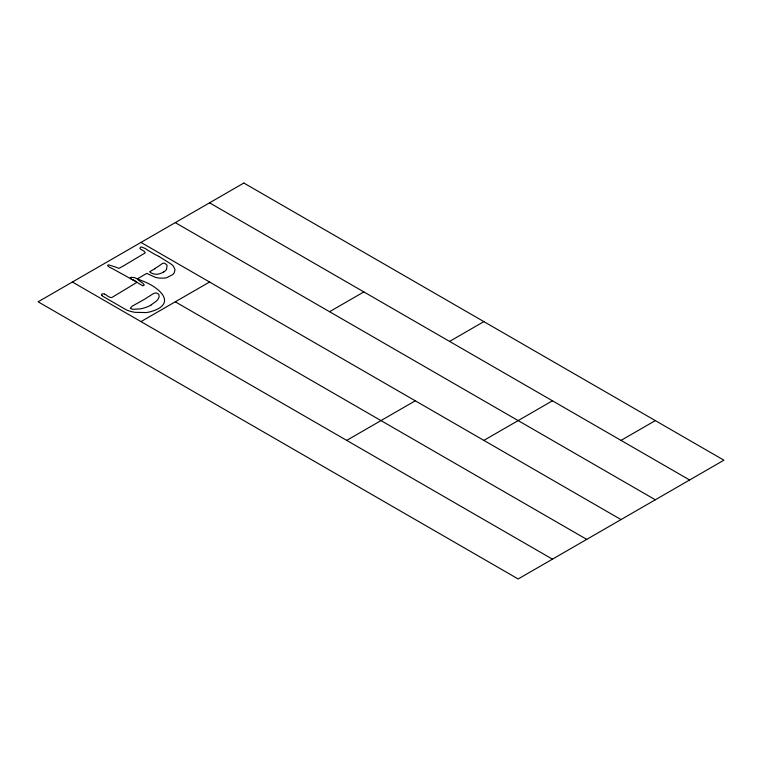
<?xml version="1.0" encoding="UTF-8"?>
<svg xmlns="http://www.w3.org/2000/svg" width="762" height="762" viewBox="0 0 762 762"><rect width="100%" height="100%" fill="white"/><g stroke="black" fill="none" stroke-linecap="round" stroke-linejoin="round"><path stroke-width="1.14" d="M163.782 271.92L164.744 271.262A11.897 6.868 0 0 0 166.554 269.272L167.078 265.405A6.334 3.658 0 0 0 166.297 264.424L165.354 263.766A3.8 2.191 0 0 0 163.916 263.204A3.019 1.743 0 0 0 162.592 263.319L161.315 264.29A20.831 12.03 0 0 1 159.82 265.309A23.67 13.668 0 0 1 157.353 266.995L156.877 267.272A17.726 10.23 0 0 0 154.715 268.776M150.914 305.105L156.515 300.99A24.365 14.068 0 0 0 158.153 298.971L159.153 296.837L158.944 294.923A7.325 4.229 0 0 0 158.191 293.894C155.305 291.065 151.676 295.018 149.038 296.38A48.054 27.746 0 0 1 147.533 297.304A47.568 27.461 0 0 1 144.294 299.428L132.169 306.172L130.35 308.172A1.038 0.6 0 0 0 130.626 308.448L131.483 308.867A5.896 3.4 0 0 0 132.959 309.305L140.522 308.867A29.204 16.859 0 0 0 150.952 305.133M154.734 268.786L149.666 271.71A6.372 3.677 0 0 0 150.628 272.529L151.676 273.139A7.334 4.239 0 0 0 157.391 274.234L159.258 273.834A14.697 8.487 0 0 0 163.763 271.91M140.97 321.612L209.55 282.016M329.565 311.706L363.855 291.913M449.58 341.405L483.87 321.612M346.71 440.388L415.29 400.793M483.87 440.388L552.45 400.793M621.03 440.388L655.32 420.595M104.518 294.075L104.356 294.037A1.991 1.153 0 0 1 103.823 293.818L102.565 293.865A1.372 0.791 0 0 0 102.07 293.999L101.584 294.332A1.153 0.667 0 0 0 101.46 294.58L102.127 295.627M104.804 294.151L105.08 294.265A20.355 11.754 0 0 1 107.166 295.78L109.461 297.075A9.43 5.448 0 0 0 109.699 297.199L110.042 297.361A1.01 0.581 0 0 0 110.49 297.437L111.519 297.523A1.124 0.648 0 0 0 111.995 297.428L136.779 282.454A1.753 1.01 0 0 0 136.684 281.988L135.75 281.302A15.05 8.687 0 0 0 133.302 280.13M159.125 256.546L169.945 263.347A17.012 9.82 0 0 1 173.479 266.329L175.022 269.624L174.26 272.682A13.668 7.896 0 0 1 172.679 274.615L166.907 277.606A11.335 6.544 0 0 1 164.097 278.12L159.325 278.12A20.441 11.801 0 0 1 155.096 277.206L146.761 273.387L137.684 278.663L138.389 280.14L142.18 282.721A25.603 14.783 0 0 0 142.694 283.15L144.199 284.864A1.086 0.629 0 0 1 144.151 285.083L143.075 285.721A0.991 0.572 0 0 1 142.656 285.75L132.521 279.654M209.55 202.825L689.61 479.984M175.26 222.618L655.32 499.786M140.97 242.421L621.03 519.579M175.26 301.809L586.74 539.382M133.283 280.149L112.719 268.786A43.872 25.327 0 0 1 109.261 267.062L107.613 265.738A1.429 0.829 0 0 1 107.728 265.357L108.128 265.024A1.095 0.629 0 0 1 108.614 264.852L116.576 267.386A7.62 4.401 0 0 0 118.501 268.224L118.777 268.262A0.972 0.562 0 0 0 119.139 268.234L124.311 265.433A28.47 16.44 0 0 0 125.93 264.414L145.047 252.994A2.915 1.676 0 0 0 145.075 252.393C144.447 250.231 137.312 249.155 140.818 247.078A1.486 0.857 0 0 1 141.456 246.993L145.018 248.402A36.281 20.945 0 0 1 147.98 250.374L155.696 254.841A36.281 20.945 0 0 1 159.125 256.546M72.39 282.016L552.45 559.175M130.426 278.273L130.473 278.34A3.143 1.819 0 0 0 131.102 278.902M130.359 278.054L130.759 277.463A2.076 1.2 0 0 1 131.359 277.301L134.398 277.625L142.218 280.845C159.201 287.055 177.994 303.705 150.876 311.629A20.774 11.992 0 0 1 146.171 312.572L135.112 312.344A27.661 15.964 0 0 1 126.482 309.953L103.794 296.866A10.525 6.077 0 0 1 102.07 295.646M243.84 183.032L38.1 301.809L518.16 578.968L723.9 460.191L243.84 183.032"/></g></svg>
